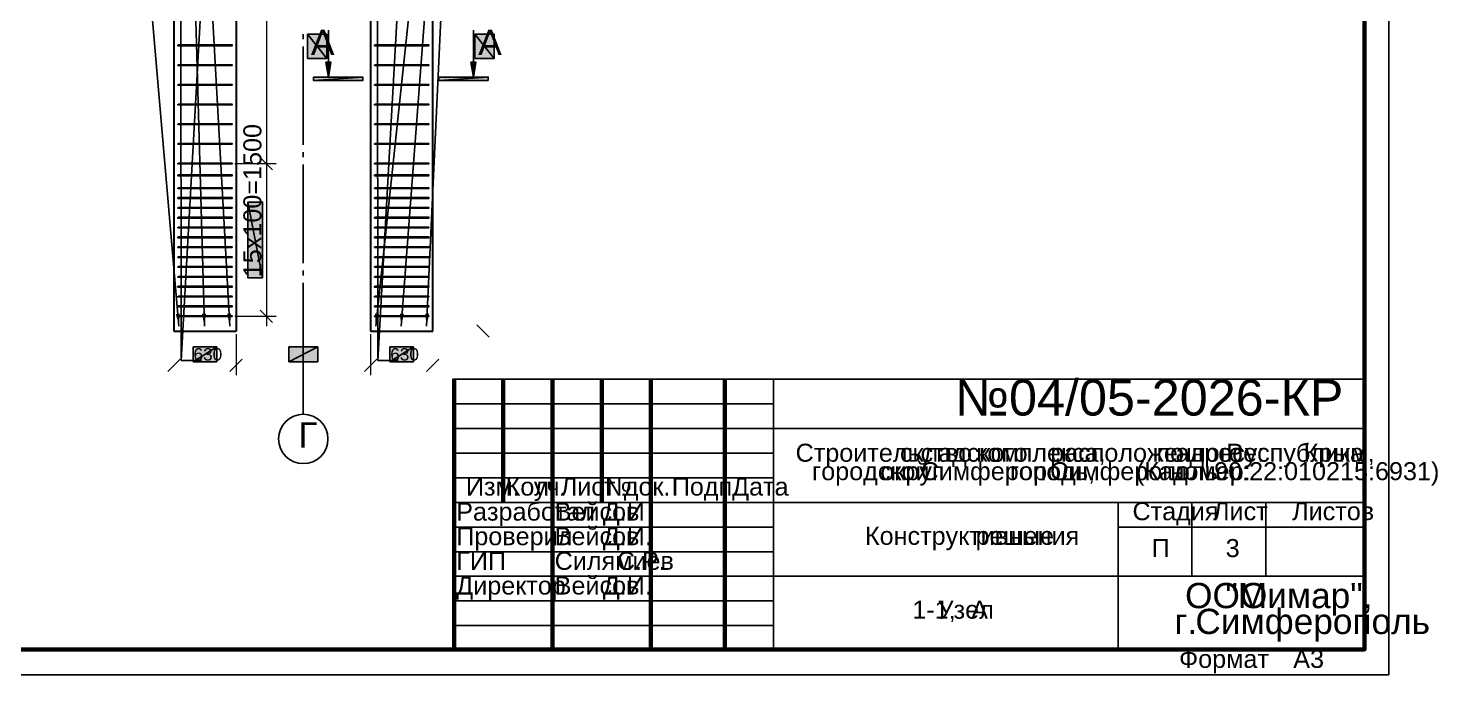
# Model space of a CAD drawing. Extents: x 0 to 430, y 0 to 297.
# Drawn here: x 143.6 to 429.9, y 0 to 131.3 of the extents above; entities that cross this region are included whole.
import ezdxf

# ---------------------------------------------------------------- set-up
doc = ezdxf.new("R2010")
doc.units = 0
for name, color, linetype in [('PDF_ВЫНОСКИ', 7, 'Continuous'), ('TEY_REVIEW_AXIS', 7, 'Continuous'), ('TEY_REVIEW_LEADER', 7, 'Continuous')]:
    doc.layers.add(name, color=color, linetype=linetype)
doc.styles.add('TEYPDFCAD_TEXT', font='arial.ttf')
doc.dimstyles.new('TEYPDFCAD_SCALE_1', dxfattribs={"dimtxt": 2.5, "dimasz": 2.5, "dimexe": 1.25, "dimexo": 0.75, "dimtad": 1, "dimdsep": 46, "dimtxsty": 'Standard', "dimcen": 0.09, "dimadec": 0, "dimazin": 0, "dimtfac": 1, "dimtofl": 0, "dimtmove": 0, "dimatfit": 3, "dimfxl": 1, "dimarcsym": 0})

# ---------------------------------------------------------------- blocks, each defined once
blk = doc.blocks.new('A3-landscape')
for points in [[(420, 0), (420, 297)], [(415, 5), (415, 292)], [(230, 60), (415, 60)], [(230, 5), (230, 60)], [(240, 60), (240, 35)], [(250, 60), (250, 5)], [(260, 60), (260, 35)], [(270, 60), (270, 5)], [(285, 60), (285, 5)], [(295, 5), (295, 60)], [(415, 5), (415, 60)], [(230, 55), (295, 55)], [(230, 50), (295, 50)], [(295, 50), (415, 50)], [(230, 45), (295, 45)], [(230, 40), (295, 40)], [(230, 35), (415, 35)], [(365, 35), (365, 5)], [(365, 5), (365, 35)], [(380, 35), (380, 20)], [(395, 35), (395, 20)], [(230, 30), (295, 30)], [(365, 30), (415, 30)], [(230, 25), (295, 25)], [(230, 20), (295, 20)], [(295, 20), (415, 20)], [(230, 15), (295, 15)], [(230, 10), (295, 10)], [(20, 5), (415, 5)], [(230, 5), (415, 5)], [(0, 0), (420, 0)]]:
    blk.add_lwpolyline(points)

msp = doc.modelspace()

# ---------------------------------------------------------------- hatches: boundary and pattern name
at = {"true_color": 0xffffff}
h = msp.add_hatch(color=0, dxfattribs=at)
h.paths.add_polyline_path([(200.34, 125.16), (200.34, 130.07), (204.28, 125.16)])
h.paths.add_polyline_path([(200.34, 130.07), (204.28, 125.16), (204.28, 130.07)])
h = msp.add_hatch(color=0, dxfattribs=at)
h.paths.add_polyline_path([(234.34, 125.16), (234.34, 130.07), (238.29, 125.16)])
h.paths.add_polyline_path([(234.34, 130.07), (238.29, 125.16), (238.29, 130.07)])
for points in [[(204.6, 121.37), (204.09, 124.38), (205.08, 124.38)], [(234.04, 121.37), (233.53, 124.38), (234.55, 124.38)]]:
    msp.add_hatch(color=7).paths.add_polyline_path(points)
h = msp.add_hatch(color=7)
h.paths.add_polyline_path([(201.59, 121.37), (211.58, 121.37), (201.59, 120.67)])
h.paths.add_polyline_path([(211.58, 121.37), (201.59, 120.67), (211.58, 120.67)])
h = msp.add_hatch(color=7)
h.paths.add_polyline_path([(237.05, 120.67), (227.03, 120.67), (237.05, 121.37)])
h.paths.add_polyline_path([(227.03, 120.67), (237.05, 121.37), (227.03, 121.37)])
h = msp.add_hatch(color=0, dxfattribs=at)
h.paths.add_polyline_path([(188.24, 80.64), (191.22, 80.64), (188.24, 95.99)])
h.paths.add_polyline_path([(191.22, 80.64), (188.24, 95.99), (191.22, 95.99)])
h = msp.add_hatch(color=0, dxfattribs=at)
h.paths.add_polyline_path([(177.12, 66.57), (177.12, 63.56), (181.91, 66.57)])
h.paths.add_polyline_path([(177.12, 63.56), (181.91, 66.57), (181.91, 63.56)])
h = msp.add_hatch(color=0, dxfattribs=at)
h.paths.add_polyline_path([(196.57, 66.57), (196.57, 63.56), (202.42, 66.57)])
h.paths.add_polyline_path([(196.57, 63.56), (202.42, 66.57), (202.42, 63.56)])
h = msp.add_hatch(color=0, dxfattribs=at)
h.paths.add_polyline_path([(217.09, 66.57), (217.09, 63.56), (221.87, 66.57)])
h.paths.add_polyline_path([(217.09, 63.56), (221.87, 66.57), (221.87, 63.56)])

# ---------------------------------------------------------------- linework, layer by layer
at = {"color": 7, "lineweight": 25}
for p, q in [((199.47, 130.09), (199.47, 129.1)), ((204.6, 121.37), (204.6, 130.87)), ((234.04, 121.37), (234.04, 130.87)), ((199.47, 127.59), (199.47, 107.61)), ((199.47, 106.11), (199.47, 105.09)), ((199.47, 82.11), (199.47, 81.11)), ((199.47, 57.89), (199.47, 52.9))]:
    msp.add_line(p, q, dxfattribs=at)
at = {"color": 0, "lineweight": 0, "true_color": 0xffffff}
for p, q in [((204.28, 125.16), (204.28, 130.07)), ((238.29, 125.16), (238.29, 130.07))]:
    msp.add_line(p, q, dxfattribs=at)
at = {"color": 7, "lineweight": 5}
for p, q in [((185.61, 103.82), (193.97, 103.82)), ((185.61, 103.82), (193.97, 103.82)), ((190.73, 105.07), (193.23, 102.57)), ((193.23, 102.57), (190.73, 105.07)), ((185.61, 72.81), (193.97, 72.81)), ((190.73, 74.06), (193.23, 71.56)), ((185.82, 69.19), (185.82, 60.81)), ((213.17, 69.19), (213.17, 60.81)), ((234.72, 71.06), (237.21, 68.56)), ((174.46, 64.07), (171.96, 61.57)), ((184.57, 61.57), (187.07, 64.07)), ((187.07, 64.07), (184.57, 61.57)), ((211.92, 61.57), (214.42, 64.07)), ((214.42, 64.07), (211.92, 61.57)), ((224.54, 61.57), (227.03, 64.07))]:
    msp.add_line(p, q, dxfattribs=at)
at = {"lineweight": 60}
msp.add_lwpolyline([(20.11, 5.14), (415.08, 5.14), (415.08, 292.12), (20.11, 292.12)], close=True, dxfattribs=at)
at = {"color": 0, "true_color": 0xffffff}
for points in [[(200.34, 125.16), (200.34, 130.07), (204.28, 125.16)], [(200.34, 130.07), (204.28, 125.16), (204.28, 130.07)], [(234.34, 125.16), (234.34, 130.07), (238.29, 125.16)], [(234.34, 130.07), (238.29, 125.16), (238.29, 130.07)], [(188.24, 80.64), (191.22, 80.64), (188.24, 95.99)], [(191.22, 80.64), (188.24, 95.99), (191.22, 95.99)], [(177.12, 66.57), (177.12, 63.56), (181.91, 66.57)], [(177.12, 63.56), (181.91, 66.57), (181.91, 63.56)], [(196.57, 66.57), (196.57, 63.56), (202.42, 66.57)], [(196.57, 63.56), (202.42, 66.57), (202.42, 63.56)], [(217.09, 66.57), (217.09, 63.56), (221.87, 66.57)], [(217.09, 63.56), (221.87, 66.57), (221.87, 63.56)]]:
    msp.add_lwpolyline(points, close=True, dxfattribs=at)
at = {"lineweight": 30}
for points in [[(174.05, 127.89), (184.98, 127.89), (184.98, 127.74), (174.05, 127.74)], [(214.02, 127.89), (224.94, 127.89), (224.94, 127.74), (214.02, 127.74)], [(174.05, 123.89), (184.98, 123.89), (184.98, 123.74), (174.05, 123.74)], [(214.02, 123.89), (224.94, 123.89), (224.94, 123.74), (214.02, 123.74)], [(174.05, 119.89), (184.98, 119.89), (184.98, 119.74), (174.05, 119.74)], [(214.02, 119.89), (224.94, 119.89), (224.94, 119.74), (214.02, 119.74)], [(174.05, 115.89), (184.98, 115.89), (184.98, 115.74), (174.05, 115.74)], [(214.02, 115.89), (224.94, 115.89), (224.94, 115.74), (214.02, 115.74)], [(174.05, 111.89), (184.98, 111.89), (184.98, 111.74), (174.05, 111.74)], [(214.02, 111.89), (224.94, 111.89), (224.94, 111.74), (214.02, 111.74)], [(174.05, 107.89), (184.98, 107.89), (184.98, 107.74), (174.05, 107.74)], [(214.02, 107.89), (224.94, 107.89), (224.94, 107.74), (214.02, 107.74)], [(174.05, 103.89), (184.98, 103.89), (184.98, 103.74), (174.05, 103.74)], [(214.02, 103.89), (224.94, 103.89), (224.94, 103.74), (214.02, 103.74)], [(174.05, 101.49), (184.98, 101.49), (184.98, 101.35), (174.05, 101.35)], [(214.02, 101.49), (224.94, 101.49), (224.94, 101.35), (214.02, 101.35)], [(174.05, 98.89), (184.98, 98.89), (184.98, 98.74), (174.05, 98.74)], [(214.02, 98.89), (224.94, 98.89), (224.94, 98.74), (214.02, 98.74)], [(174.05, 96.9), (184.98, 96.9), (184.98, 96.73), (174.05, 96.73)], [(174.05, 94.89), (184.98, 94.89), (184.98, 94.74), (174.05, 94.74)], [(214.02, 96.9), (224.94, 96.9), (224.94, 96.73), (214.02, 96.73)], [(214.02, 94.89), (224.94, 94.89), (224.94, 94.74), (214.02, 94.74)], [(174.05, 92.9), (184.98, 92.9), (184.98, 92.73), (174.05, 92.73)], [(214.02, 92.9), (224.94, 92.9), (224.94, 92.73), (214.02, 92.73)], [(174.05, 90.89), (184.98, 90.89), (184.98, 90.74), (174.05, 90.74)], [(174.05, 88.9), (184.98, 88.9), (184.98, 88.73), (174.05, 88.73)], [(214.02, 90.89), (224.94, 90.89), (224.94, 90.74), (214.02, 90.74)], [(214.02, 88.9), (224.94, 88.9), (224.94, 88.73), (214.02, 88.73)], [(174.05, 86.89), (184.98, 86.89), (184.98, 86.74), (174.05, 86.74)], [(214.02, 86.89), (224.94, 86.89), (224.94, 86.74), (214.02, 86.74)], [(174.05, 84.9), (184.98, 84.9), (184.98, 84.73), (174.05, 84.73)], [(214.02, 84.9), (224.94, 84.9), (224.94, 84.73), (214.02, 84.73)], [(174.05, 82.89), (184.98, 82.89), (184.98, 82.74), (174.05, 82.74)], [(174.05, 80.9), (184.98, 80.9), (184.98, 80.73), (174.05, 80.73)], [(214.02, 82.89), (224.94, 82.89), (224.94, 82.74), (214.02, 82.74)], [(214.02, 80.9), (224.94, 80.9), (224.94, 80.73), (214.02, 80.73)], [(174.05, 78.89), (184.98, 78.89), (184.98, 78.74), (174.05, 78.74)], [(214.02, 78.89), (224.94, 78.89), (224.94, 78.74), (214.02, 78.74)], [(174.05, 76.9), (184.98, 76.9), (184.98, 76.73), (174.05, 76.73)], [(174.05, 74.89), (184.98, 74.89), (184.98, 74.74), (174.05, 74.74)], [(214.02, 76.9), (224.94, 76.9), (224.94, 76.73), (214.02, 76.73)], [(214.02, 74.89), (224.94, 74.89), (224.94, 74.74), (214.02, 74.74)], [(174.05, 72.9), (184.98, 72.9), (184.98, 72.73), (174.05, 72.73)], [(214.02, 72.9), (224.94, 72.9), (224.94, 72.73), (214.02, 72.73)]]:
    msp.add_lwpolyline(points, close=True, dxfattribs=at)
at = {"color": 7}
for points in [[(204.6, 121.37), (204.09, 124.38), (205.08, 124.38)], [(234.04, 121.37), (233.53, 124.38), (234.55, 124.38)], [(201.59, 121.37), (211.58, 121.37), (201.59, 120.67)], [(211.58, 121.37), (201.59, 120.67), (211.58, 120.67)], [(237.05, 120.67), (227.03, 120.67), (237.05, 121.37)], [(227.03, 120.67), (237.05, 121.37), (227.03, 121.37)]]:
    msp.add_lwpolyline(points, close=True, dxfattribs=at)
at = {"color": 7, "lineweight": 25}
msp.add_circle((199.49, 47.89), 5.01, dxfattribs=at)
at = {"layer": 'TEY_REVIEW_AXIS', "lineweight": 30}
for p, q in [((173.21, 239.82), (173.21, 69.81)), ((185.82, 239.82), (185.82, 69.81)), ((213.17, 239.82), (213.17, 69.81)), ((225.78, 69.81), (225.78, 239.82))]:
    msp.add_line(p, q, dxfattribs=at)
at = {"layer": 'TEY_REVIEW_AXIS', "color": 7, "lineweight": 5}
for p, q in [((191.98, 213.8), (191.98, 101.81)), ((191.98, 105.81), (191.98, 70.82))]:
    msp.add_line(p, q, dxfattribs=at)
at = {"layer": 'TEY_REVIEW_AXIS', "color": 7, "lineweight": 25}
for p, q in [((199.47, 103.61), (199.47, 83.61)), ((199.47, 79.61), (199.47, 57.89))]:
    msp.add_line(p, q, dxfattribs=at)
at = {"layer": 'TEY_REVIEW_AXIS', "lineweight": 60}
for p, q in [((230.1, 5.14), (230.1, 60.13)), ((240.09, 60.13), (240.09, 35.14)), ((250.08, 60.13), (250.08, 5.14)), ((260.1, 60.13), (260.1, 35.14)), ((270.09, 60.13), (270.09, 5.14)), ((285.09, 60.13), (285.09, 5.14))]:
    msp.add_line(p, q, dxfattribs=at)
at = {"layer": 'TEY_REVIEW_LEADER', "lineweight": 30}
for p, q in [((173.21, 69.81), (185.82, 69.81)), ((213.17, 69.81), (225.78, 69.81))]:
    msp.add_line(p, q, dxfattribs=at)

# ---------------------------------------------------------------- block references
msp.add_blockref('A3-landscape', (0, 0))

# ---------------------------------------------------------------- texts
at = {"color": 7, "style": 'TEYPDFCAD_TEXT'}
for s, height, p in [('А', 5.12, (235.03, 125.88)), ('№04/05-2026-КР', 7.3201, (331.87, 52.64)), ('Г', 5.12, (198.48, 46.14)), ('складского', 3.658, (320.69, 43.26)), ('комплекса,', 3.658, (336.21, 43.26)), ('расположенного', 3.6583, (351.2, 43.26)), ('по', 3.658, (372.79, 43.26)), ('адресу:', 3.658, (376.66, 43.26)), ('Республика', 3.658, (386.99, 43.26)), ('городской', 3.658, (302.83, 39.52)), ('Симферополь,', 3.6583, (324.87, 39.52)), ('Симферополь', 3.6583, (351.19, 39.52)), ('(Кад.', 3.658, (368.64, 39.52)), ('90:22:010215:6931)', 3.6583, (384.51, 39.52)), ('округ', 3.658, (316.71, 39.52)), ('город', 3.658, (343.03, 39.52)), ('номер:', 3.658, (375.65, 39.52)), ('Изм.', 3.658, (232.52, 36.39)), ('уч.', 3.658, (246.33, 36.39)), ('Лист', 3.658, (251.78, 36.39)), ('док.', 3.658, (264.59, 36.39)), ('Подп.', 3.658, (274.34, 36.39)), ('Разработал', 3.658, (230.55, 31.31)), ('Вейсов', 3.658, (250.55, 31.31)), ('Д.И', 3.658, (260.32, 31.31)), ('Стадия', 3.658, (367.92, 31.39)), ('Лист', 3.658, (384.28, 31.39)), ('Проверил', 3.658, (230.55, 26.31)), ('Вейсов', 3.658, (250.55, 26.31)), ('Д.И.', 3.658, (260.32, 26.31)), ('Конструктивные', 3.6583, (313.58, 26.39)), ('решения', 3.658, (336.04, 26.39)), ('П', 3.66, (371.79, 23.9)), ('ГИП', 3.658, (230.55, 21.31)), ('Силямиев', 3.658, (250.55, 21.31)), ('С.Р.', 3.658, (263.18, 21.31)), ('Директор', 3.658, (230.55, 16.3)), ('Д.И.', 3.658, (260.32, 16.3)), ('"Мимар",', 5.122, (386.78, 13.53)), ('1-1,', 3.658, (323.21, 11.39)), ('Узел', 3.658, (328.34, 11.39)), ('А', 3.66, (335.16, 11.39)), ('г.', 5.122, (376.45, 8.28)), ('Симферополь', 5.1223, (380.7, 8.28)), ('Формат', 3.658, (377.38, 1.4))]:
    msp.add_text(s, height=height, dxfattribs=at).set_placement(p)
at = {"layer": 'PDF_ВЫНОСКИ', "style": 'TEYPDFCAD_TEXT'}
for p in [(177.19, 63.82), (177.19, 63.82), (217.15, 63.82), (217.15, 63.82)]:
    msp.add_text('630', height=2.5, dxfattribs=at).set_placement(p)
at = {"layer": 'TEY_REVIEW_LEADER', "color": 7, "style": 'TEYPDFCAD_TEXT'}
for s, height, p in [('А', 5.12, (201.04, 125.88)), ('Строительство', 3.6583, (299.49, 43.26)), ('Крым,', 3.658, (402.69, 43.26)), ('Кол.', 3.658, (240.6, 36.39)), ('№', 3.66, (260.73, 36.39)), ('Дата', 3.658, (286.58, 36.39)), ('Листов', 3.658, (400.35, 31.39)), ('3', 3.66, (386.86, 23.9)), ('Вейсов', 3.658, (250.55, 16.3)), ('ООО', 5.122, (378.61, 13.53)), ('A3', 3.658, (400.58, 1.4))]:
    msp.add_text(s, height=height, dxfattribs=at).set_placement(p)
msp.add_text('15х100=1500', height=3.6583, rotation=90, dxfattribs=at).set_placement((190.97, 80.73))

# ---------------------------------------------------------------- leaders
at = {"layer": 'PDF_ВЫНОСКИ', "lineweight": 9, "annotation_type": 0, "has_hookline": 1, "hookline_direction": 0}
for points in [[(184.57, 70.82), (173.93, 263.29), (176.43, 263.29)], [(179.39, 70.82), (173.93, 263.29), (176.43, 263.29)], [(174.22, 70.82), (158.81, 249.53), (161.31, 249.53)], [(174.46, 244.62), (174.69, 63.82), (177.19, 63.82)], [(184.81, 244.62), (174.69, 63.82), (177.19, 63.82)], [(214.42, 244.73), (214.65, 63.82), (217.15, 63.82)], [(224.77, 244.73), (214.65, 63.82), (217.15, 63.82)], [(214.19, 70.82), (232.47, 242.49), (234.97, 242.49)], [(219.35, 70.82), (232.47, 242.49), (234.97, 242.49)], [(224.54, 70.82), (232.47, 242.49), (234.97, 242.49)]]:
    msp.add_leader(points, dimstyle='TEYPDFCAD_SCALE_1', dxfattribs=at)

doc.saveas('drawing.dxf')
